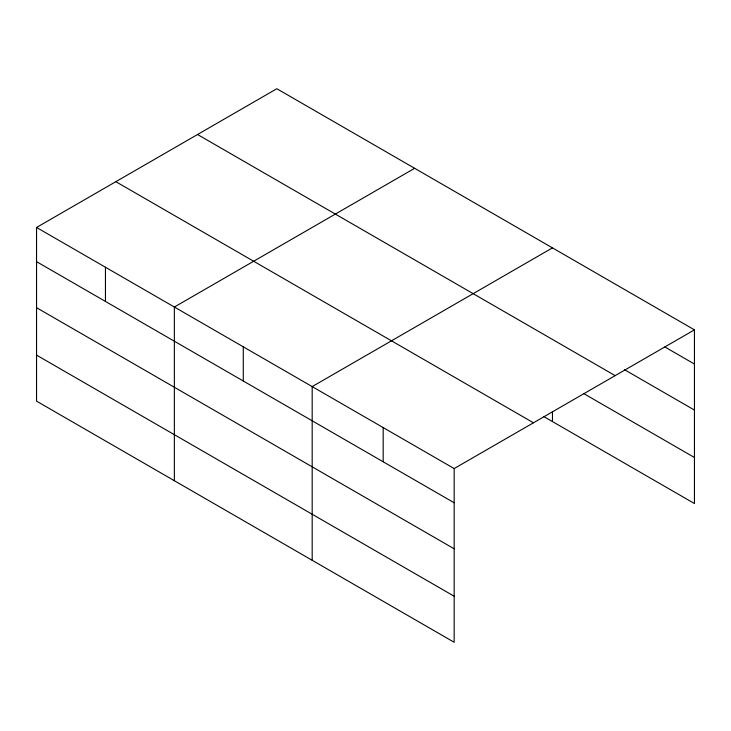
<?xml version="1.0" encoding="UTF-8"?>
<svg xmlns="http://www.w3.org/2000/svg" width="731" height="731" viewBox="0 0 731 731"><rect width="100%" height="100%" fill="white"/><g stroke="black" fill="none" stroke-linecap="round" stroke-linejoin="round"><path stroke-width="1.1" d="M454.17 548.798L454.17 468.571L36.55 227.46L36.55 401.145L454.17 642.266L454.17 548.798L36.55 307.687M543.599 416.451L694.45 503.54L694.45 329.855L276.83 88.734L36.55 227.46M414.641 168.304L174.362 307.029L174.362 480.715M552.462 247.873L312.183 386.598L312.183 560.284M454.17 468.571L694.45 329.855M664.872 346.969L694.45 364.047M624.438 369.658L694.45 410.082M197.534 134.513L615.155 375.633M584.014 393.744L694.45 457.505M115.845 181.681L533.466 422.792M36.55 261.652L454.17 502.773M36.55 355.12L454.17 596.231M552.462 411.452L552.462 421.559M383.181 427.58L383.181 461.782M243.277 346.814L243.277 381.006M105.456 267.244L105.456 301.437"/></g></svg>
